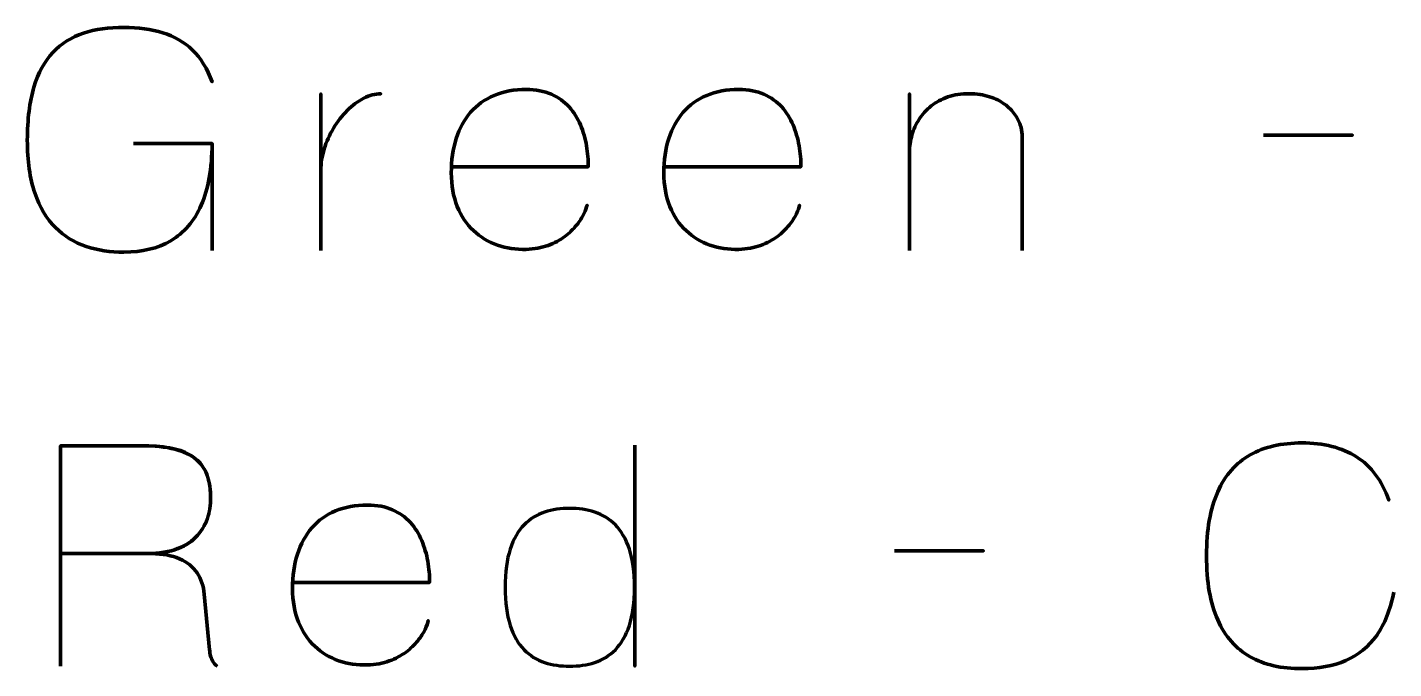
# Model space of a CAD drawing. Header units: centimetres. Extents: x -211 to 242, y -245 to 228.
# Drawn here: x 100.57 to 124.21, y 159.33 to 170.43 of the extents above; entities that cross this region are included whole.
import ezdxf

# ---------------------------------------------------------------- set-up
doc = ezdxf.new("R2010")
doc.units = ezdxf.units.CM
doc.header["$MEASUREMENT"] = 0
doc.layers.add('Layer 1', color=7, linetype='Continuous')

msp = doc.modelspace()

# ---------------------------------------------------------------- linework, layer by layer
at = {"layer": 'Layer 1', "color": 30, "lineweight": 211}
for points, knots in [([(102.40771, 168.41517), (102.40771, 168.41517), (103.76767, 168.41517), (103.76767, 168.41517), (103.76767, 168.41517), (103.76591, 167.98214), (103.70417, 167.62672), (103.5807, 167.34978), (103.5807, 167.34978), (103.45722, 167.07197), (103.2826, 166.86736), (103.05506, 166.73419), (103.05506, 166.73419), (102.82752, 166.6019), (102.55764, 166.53575), (102.24367, 166.53663), (102.24367, 166.53663), (102.00819, 166.53575), (101.78947, 166.56838), (101.5875, 166.63629), (101.5875, 166.63629), (101.38554, 166.70332), (101.20826, 166.81268), (101.05657, 166.96349), (101.05657, 166.96349), (100.90488, 167.11431), (100.78581, 167.31363), (100.70115, 167.56145), (100.70115, 167.56145), (100.61648, 167.80928), (100.57326, 168.11355), (100.5715, 168.47338), (100.5715, 168.47338), (100.57238, 168.83498), (100.61031, 169.14013), (100.68527, 169.39061), (100.68527, 169.39061), (100.76112, 169.6402), (100.87048, 169.84128), (101.01512, 169.99386), (101.01512, 169.99386), (101.15888, 170.14555), (101.33438, 170.25579), (101.54076, 170.32459), (101.54076, 170.32459), (101.74713, 170.39338), (101.98085, 170.42689), (102.24367, 170.42601), (102.24367, 170.42601), (102.49326, 170.42689), (102.71727, 170.39602), (102.91659, 170.3334), (102.91659, 170.3334), (103.11591, 170.27079), (103.28701, 170.17024), (103.42988, 170.03178), (103.42988, 170.03178), (103.57364, 169.89331), (103.68565, 169.71075), (103.76767, 169.48409), (103.76767, 169.48409), (103.68565, 169.71075), (103.57364, 169.89331), (103.42988, 170.03178), (103.42988, 170.03178), (103.28701, 170.17024), (103.11591, 170.27079), (102.91659, 170.3334), (102.91659, 170.3334), (102.71727, 170.39602), (102.49326, 170.42689), (102.24367, 170.42601), (102.24367, 170.42601), (101.98085, 170.42689), (101.74713, 170.39338), (101.54076, 170.32459), (101.54076, 170.32459), (101.33438, 170.25579), (101.15888, 170.14555), (101.01512, 169.99386), (101.01512, 169.99386), (100.87048, 169.84128), (100.76112, 169.6402), (100.68527, 169.39061), (100.68527, 169.39061), (100.61031, 169.14013), (100.57238, 168.83498), (100.5715, 168.47338), (100.5715, 168.47338), (100.57326, 168.11355), (100.61648, 167.80928), (100.70115, 167.56145), (100.70115, 167.56145), (100.78581, 167.31363), (100.90488, 167.11431), (101.05657, 166.96349), (101.05657, 166.96349), (101.20826, 166.81268), (101.38554, 166.70332), (101.5875, 166.63629), (101.5875, 166.63629), (101.78947, 166.56838), (102.00819, 166.53575), (102.24367, 166.53663), (102.24367, 166.53663), (102.55764, 166.53575), (102.82752, 166.6019), (103.05506, 166.73419), (103.05506, 166.73419), (103.2826, 166.86736), (103.45722, 167.07197), (103.5807, 167.34978), (103.5807, 167.34978), (103.70417, 167.62672), (103.76591, 167.98214), (103.76767, 168.41517), (103.76767, 168.41517), (103.76767, 168.41517), (102.40771, 168.41517), (102.40771, 168.41517)], [0, 0, 0, 0, 0.03333333, 0.03333333, 0.03333333, 0.03333333, 0.06666667, 0.06666667, 0.06666667, 0.06666667, 0.1, 0.1, 0.1, 0.1, 0.13333333, 0.13333333, 0.13333333, 0.13333333, 0.16666667, 0.16666667, 0.16666667, 0.16666667, 0.2, 0.2, 0.2, 0.2, 0.23333333, 0.23333333, 0.23333333, 0.23333333, 0.26666667, 0.26666667, 0.26666667, 0.26666667, 0.3, 0.3, 0.3, 0.3, 0.33333333, 0.33333333, 0.33333333, 0.33333333, 0.36666667, 0.36666667, 0.36666667, 0.36666667, 0.4, 0.4, 0.4, 0.4, 0.43333333, 0.43333333, 0.43333333, 0.43333333, 0.46666667, 0.46666667, 0.46666667, 0.46666667, 0.5, 0.5, 0.5, 0.5, 0.53333333, 0.53333333, 0.53333333, 0.53333333, 0.56666667, 0.56666667, 0.56666667, 0.56666667, 0.6, 0.6, 0.6, 0.6, 0.63333333, 0.63333333, 0.63333333, 0.63333333, 0.66666667, 0.66666667, 0.66666667, 0.66666667, 0.7, 0.7, 0.7, 0.7, 0.73333333, 0.73333333, 0.73333333, 0.73333333, 0.76666667, 0.76666667, 0.76666667, 0.76666667, 0.8, 0.8, 0.8, 0.8, 0.83333333, 0.83333333, 0.83333333, 0.83333333, 0.86666667, 0.86666667, 0.86666667, 0.86666667, 0.9, 0.9, 0.9, 0.9, 0.93333333, 0.93333333, 0.93333333, 0.93333333, 0.96666667, 0.96666667, 0.96666667, 0.96666667, 1, 1, 1, 1]), ([(105.65151, 167.94951), (105.64886, 168.0721), (105.66738, 168.19645), (105.70619, 168.32169), (105.70619, 168.32169), (105.74499, 168.44692), (105.79879, 168.56687), (105.86758, 168.68152), (105.86758, 168.68152), (105.93726, 168.79617), (106.01663, 168.8976), (106.10659, 168.98756), (106.10659, 168.98756), (106.19567, 169.07752), (106.29092, 169.14807), (106.39058, 169.20011), (106.39058, 169.20011), (106.49024, 169.25214), (106.58901, 169.27772), (106.68867, 169.27772), (106.68867, 169.27772), (106.58901, 169.27772), (106.49024, 169.25214), (106.39058, 169.20011), (106.39058, 169.20011), (106.29092, 169.14807), (106.19567, 169.07752), (106.10659, 168.98756), (106.10659, 168.98756), (106.01663, 168.8976), (105.93726, 168.79617), (105.86758, 168.68152), (105.86758, 168.68152), (105.79879, 168.56687), (105.74499, 168.44692), (105.70619, 168.32169), (105.70619, 168.32169), (105.66738, 168.19645), (105.64886, 168.0721), (105.65151, 167.94951)], [0, 0, 0, 0, 0.1, 0.1, 0.1, 0.1, 0.2, 0.2, 0.2, 0.2, 0.3, 0.3, 0.3, 0.3, 0.4, 0.4, 0.4, 0.4, 0.5, 0.5, 0.5, 0.5, 0.6, 0.6, 0.6, 0.6, 0.7, 0.7, 0.7, 0.7, 0.8, 0.8, 0.8, 0.8, 0.9, 0.9, 0.9, 0.9, 1, 1, 1, 1]), ([(105.65151, 166.56309), (105.65151, 166.56309), (105.65151, 169.27772), (105.65151, 169.27772), (105.65151, 169.27772), (105.65151, 169.27772), (105.65151, 166.56309), (105.65151, 166.56309)], [0, 0, 0, 0, 0.5, 0.5, 0.5, 0.5, 1, 1, 1, 1]), ([(107.91105, 168.01301), (107.91105, 168.01301), (110.27643, 168.01301), (110.27643, 168.01301), (110.27643, 168.01301), (110.27731, 168.13207), (110.26673, 168.2529), (110.24556, 168.37813), (110.24556, 168.37813), (110.22439, 168.50249), (110.18912, 168.62243), (110.14061, 168.73797), (110.14061, 168.73797), (110.0921, 168.8535), (110.02596, 168.95757), (109.94394, 169.04929), (109.94394, 169.04929), (109.86103, 169.1419), (109.75873, 169.2151), (109.63702, 169.2689), (109.63702, 169.2689), (109.51531, 169.3227), (109.36979, 169.35092), (109.20222, 169.3518), (109.20222, 169.3518), (108.9932, 169.35092), (108.80799, 169.31652), (108.64659, 169.24861), (108.64659, 169.24861), (108.48608, 169.1807), (108.35026, 169.08369), (108.2409, 168.95669), (108.2409, 168.95669), (108.13066, 168.83057), (108.04687, 168.67799), (107.99043, 168.50161), (107.99043, 168.50161), (107.93398, 168.32433), (107.90576, 168.1259), (107.90576, 167.90717), (107.90576, 167.90717), (107.90664, 167.68757), (107.94192, 167.49354), (108.00895, 167.32685), (108.00895, 167.32685), (108.07686, 167.16017), (108.17034, 167.01994), (108.29029, 166.90881), (108.29029, 166.90881), (108.40935, 166.79681), (108.54693, 166.71302), (108.70304, 166.65834), (108.70304, 166.65834), (108.85826, 166.60366), (109.02495, 166.57897), (109.20222, 166.58426), (109.20222, 166.58426), (109.34421, 166.58955), (109.47033, 166.61248), (109.58057, 166.65305), (109.58057, 166.65305), (109.69082, 166.6945), (109.78695, 166.74565), (109.86897, 166.80739), (109.86897, 166.80739), (109.95011, 166.86912), (110.01802, 166.93439), (110.0727, 167.00318), (110.0727, 167.00318), (110.12738, 167.07197), (110.16971, 167.13724), (110.1997, 167.19897), (110.1997, 167.19897), (110.22969, 167.25983), (110.24821, 167.31098), (110.25526, 167.35155), (110.25526, 167.35155), (110.24821, 167.31098), (110.22969, 167.25983), (110.1997, 167.19897), (110.1997, 167.19897), (110.16971, 167.13724), (110.12738, 167.07197), (110.0727, 167.00318), (110.0727, 167.00318), (110.01802, 166.93439), (109.95011, 166.86912), (109.86897, 166.80739), (109.86897, 166.80739), (109.78695, 166.74565), (109.69082, 166.6945), (109.58057, 166.65305), (109.58057, 166.65305), (109.47033, 166.61248), (109.34421, 166.58955), (109.20222, 166.58426), (109.20222, 166.58426), (109.02495, 166.57897), (108.85826, 166.60366), (108.70304, 166.65834), (108.70304, 166.65834), (108.54693, 166.71302), (108.40935, 166.79681), (108.29029, 166.90881), (108.29029, 166.90881), (108.17034, 167.01994), (108.07686, 167.16017), (108.00895, 167.32685), (108.00895, 167.32685), (107.94192, 167.49354), (107.90664, 167.68757), (107.90576, 167.90717), (107.90576, 167.90717), (107.90576, 168.1259), (107.93398, 168.32433), (107.99043, 168.50161), (107.99043, 168.50161), (108.04687, 168.67799), (108.13066, 168.83057), (108.2409, 168.95669), (108.2409, 168.95669), (108.35026, 169.08369), (108.48608, 169.1807), (108.64659, 169.24861), (108.64659, 169.24861), (108.80799, 169.31652), (108.9932, 169.35092), (109.20222, 169.3518), (109.20222, 169.3518), (109.36979, 169.35092), (109.51531, 169.3227), (109.63702, 169.2689), (109.63702, 169.2689), (109.75873, 169.2151), (109.86103, 169.1419), (109.94394, 169.04929), (109.94394, 169.04929), (110.02596, 168.95757), (110.0921, 168.8535), (110.14061, 168.73797), (110.14061, 168.73797), (110.18912, 168.62243), (110.22439, 168.50249), (110.24556, 168.37813), (110.24556, 168.37813), (110.26673, 168.2529), (110.27731, 168.13207), (110.27643, 168.01301), (110.27643, 168.01301), (110.27643, 168.01301), (107.91105, 168.01301), (107.91105, 168.01301)], [0, 0, 0, 0, 0.02631579, 0.02631579, 0.02631579, 0.02631579, 0.05263158, 0.05263158, 0.05263158, 0.05263158, 0.07894737, 0.07894737, 0.07894737, 0.07894737, 0.10526316, 0.10526316, 0.10526316, 0.10526316, 0.13157895, 0.13157895, 0.13157895, 0.13157895, 0.15789474, 0.15789474, 0.15789474, 0.15789474, 0.18421053, 0.18421053, 0.18421053, 0.18421053, 0.21052632, 0.21052632, 0.21052632, 0.21052632, 0.23684211, 0.23684211, 0.23684211, 0.23684211, 0.26315789, 0.26315789, 0.26315789, 0.26315789, 0.28947368, 0.28947368, 0.28947368, 0.28947368, 0.31578947, 0.31578947, 0.31578947, 0.31578947, 0.34210526, 0.34210526, 0.34210526, 0.34210526, 0.36842105, 0.36842105, 0.36842105, 0.36842105, 0.39473684, 0.39473684, 0.39473684, 0.39473684, 0.42105263, 0.42105263, 0.42105263, 0.42105263, 0.44736842, 0.44736842, 0.44736842, 0.44736842, 0.47368421, 0.47368421, 0.47368421, 0.47368421, 0.5, 0.5, 0.5, 0.5, 0.52631579, 0.52631579, 0.52631579, 0.52631579, 0.55263158, 0.55263158, 0.55263158, 0.55263158, 0.57894737, 0.57894737, 0.57894737, 0.57894737, 0.60526316, 0.60526316, 0.60526316, 0.60526316, 0.63157895, 0.63157895, 0.63157895, 0.63157895, 0.65789474, 0.65789474, 0.65789474, 0.65789474, 0.68421053, 0.68421053, 0.68421053, 0.68421053, 0.71052632, 0.71052632, 0.71052632, 0.71052632, 0.73684211, 0.73684211, 0.73684211, 0.73684211, 0.76315789, 0.76315789, 0.76315789, 0.76315789, 0.78947368, 0.78947368, 0.78947368, 0.78947368, 0.81578947, 0.81578947, 0.81578947, 0.81578947, 0.84210526, 0.84210526, 0.84210526, 0.84210526, 0.86842105, 0.86842105, 0.86842105, 0.86842105, 0.89473684, 0.89473684, 0.89473684, 0.89473684, 0.92105263, 0.92105263, 0.92105263, 0.92105263, 0.94736842, 0.94736842, 0.94736842, 0.94736842, 0.97368421, 0.97368421, 0.97368421, 0.97368421, 1, 1, 1, 1]), ([(111.58876, 168.01301), (111.58876, 168.01301), (113.95414, 168.01301), (113.95414, 168.01301), (113.95414, 168.01301), (113.95502, 168.13207), (113.94444, 168.2529), (113.92327, 168.37813), (113.92327, 168.37813), (113.9021, 168.50249), (113.86683, 168.62243), (113.81832, 168.73797), (113.81832, 168.73797), (113.76981, 168.8535), (113.70367, 168.95757), (113.62165, 169.04929), (113.62165, 169.04929), (113.53874, 169.1419), (113.43644, 169.2151), (113.31473, 169.2689), (113.31473, 169.2689), (113.19302, 169.3227), (113.0475, 169.35092), (112.87993, 169.3518), (112.87993, 169.3518), (112.67091, 169.35092), (112.4857, 169.31652), (112.3243, 169.24861), (112.3243, 169.24861), (112.16379, 169.1807), (112.02797, 169.08369), (111.91861, 168.95669), (111.91861, 168.95669), (111.80837, 168.83057), (111.72458, 168.67799), (111.66814, 168.50161), (111.66814, 168.50161), (111.61169, 168.32433), (111.58347, 168.1259), (111.58347, 167.90717), (111.58347, 167.90717), (111.58435, 167.68757), (111.61963, 167.49354), (111.68666, 167.32685), (111.68666, 167.32685), (111.75457, 167.16017), (111.84805, 167.01994), (111.968, 166.90881), (111.968, 166.90881), (112.08706, 166.79681), (112.22464, 166.71302), (112.38075, 166.65834), (112.38075, 166.65834), (112.53597, 166.60366), (112.70266, 166.57897), (112.87993, 166.58426), (112.87993, 166.58426), (113.02192, 166.58955), (113.14804, 166.61248), (113.25828, 166.65305), (113.25828, 166.65305), (113.36853, 166.6945), (113.46466, 166.74565), (113.54668, 166.80739), (113.54668, 166.80739), (113.62782, 166.86912), (113.69573, 166.93439), (113.75041, 167.00318), (113.75041, 167.00318), (113.80509, 167.07197), (113.84742, 167.13724), (113.87741, 167.19897), (113.87741, 167.19897), (113.9074, 167.25983), (113.92592, 167.31098), (113.93297, 167.35155), (113.93297, 167.35155), (113.92592, 167.31098), (113.9074, 167.25983), (113.87741, 167.19897), (113.87741, 167.19897), (113.84742, 167.13724), (113.80509, 167.07197), (113.75041, 167.00318), (113.75041, 167.00318), (113.69573, 166.93439), (113.62782, 166.86912), (113.54668, 166.80739), (113.54668, 166.80739), (113.46466, 166.74565), (113.36853, 166.6945), (113.25828, 166.65305), (113.25828, 166.65305), (113.14804, 166.61248), (113.02192, 166.58955), (112.87993, 166.58426), (112.87993, 166.58426), (112.70266, 166.57897), (112.53597, 166.60366), (112.38075, 166.65834), (112.38075, 166.65834), (112.22464, 166.71302), (112.08706, 166.79681), (111.968, 166.90881), (111.968, 166.90881), (111.84805, 167.01994), (111.75457, 167.16017), (111.68666, 167.32685), (111.68666, 167.32685), (111.61963, 167.49354), (111.58435, 167.68757), (111.58347, 167.90717), (111.58347, 167.90717), (111.58347, 168.1259), (111.61169, 168.32433), (111.66814, 168.50161), (111.66814, 168.50161), (111.72458, 168.67799), (111.80837, 168.83057), (111.91861, 168.95669), (111.91861, 168.95669), (112.02797, 169.08369), (112.16379, 169.1807), (112.3243, 169.24861), (112.3243, 169.24861), (112.4857, 169.31652), (112.67091, 169.35092), (112.87993, 169.3518), (112.87993, 169.3518), (113.0475, 169.35092), (113.19302, 169.3227), (113.31473, 169.2689), (113.31473, 169.2689), (113.43644, 169.2151), (113.53874, 169.1419), (113.62165, 169.04929), (113.62165, 169.04929), (113.70367, 168.95757), (113.76981, 168.8535), (113.81832, 168.73797), (113.81832, 168.73797), (113.86683, 168.62243), (113.9021, 168.50249), (113.92327, 168.37813), (113.92327, 168.37813), (113.94444, 168.2529), (113.95502, 168.13207), (113.95414, 168.01301), (113.95414, 168.01301), (113.95414, 168.01301), (111.58876, 168.01301), (111.58876, 168.01301)], [0, 0, 0, 0, 0.02631579, 0.02631579, 0.02631579, 0.02631579, 0.05263158, 0.05263158, 0.05263158, 0.05263158, 0.07894737, 0.07894737, 0.07894737, 0.07894737, 0.10526316, 0.10526316, 0.10526316, 0.10526316, 0.13157895, 0.13157895, 0.13157895, 0.13157895, 0.15789474, 0.15789474, 0.15789474, 0.15789474, 0.18421053, 0.18421053, 0.18421053, 0.18421053, 0.21052632, 0.21052632, 0.21052632, 0.21052632, 0.23684211, 0.23684211, 0.23684211, 0.23684211, 0.26315789, 0.26315789, 0.26315789, 0.26315789, 0.28947368, 0.28947368, 0.28947368, 0.28947368, 0.31578947, 0.31578947, 0.31578947, 0.31578947, 0.34210526, 0.34210526, 0.34210526, 0.34210526, 0.36842105, 0.36842105, 0.36842105, 0.36842105, 0.39473684, 0.39473684, 0.39473684, 0.39473684, 0.42105263, 0.42105263, 0.42105263, 0.42105263, 0.44736842, 0.44736842, 0.44736842, 0.44736842, 0.47368421, 0.47368421, 0.47368421, 0.47368421, 0.5, 0.5, 0.5, 0.5, 0.52631579, 0.52631579, 0.52631579, 0.52631579, 0.55263158, 0.55263158, 0.55263158, 0.55263158, 0.57894737, 0.57894737, 0.57894737, 0.57894737, 0.60526316, 0.60526316, 0.60526316, 0.60526316, 0.63157895, 0.63157895, 0.63157895, 0.63157895, 0.65789474, 0.65789474, 0.65789474, 0.65789474, 0.68421053, 0.68421053, 0.68421053, 0.68421053, 0.71052632, 0.71052632, 0.71052632, 0.71052632, 0.73684211, 0.73684211, 0.73684211, 0.73684211, 0.76315789, 0.76315789, 0.76315789, 0.76315789, 0.78947368, 0.78947368, 0.78947368, 0.78947368, 0.81578947, 0.81578947, 0.81578947, 0.81578947, 0.84210526, 0.84210526, 0.84210526, 0.84210526, 0.86842105, 0.86842105, 0.86842105, 0.86842105, 0.89473684, 0.89473684, 0.89473684, 0.89473684, 0.92105263, 0.92105263, 0.92105263, 0.92105263, 0.94736842, 0.94736842, 0.94736842, 0.94736842, 0.97368421, 0.97368421, 0.97368421, 0.97368421, 1, 1, 1, 1]), ([(117.78002, 166.56309), (117.78002, 166.56397), (117.78002, 166.58955), (117.78002, 166.63982), (117.78002, 166.63982), (117.78002, 166.68921), (117.78002, 166.75712), (117.78002, 166.84267), (117.78002, 166.84267), (117.78002, 166.9291), (117.78002, 167.02611), (117.78002, 167.13547), (117.78002, 167.13547), (117.78002, 167.24395), (117.78002, 167.35772), (117.78002, 167.47767), (117.78002, 167.47767), (117.78002, 167.59673), (117.78002, 167.71403), (117.78002, 167.83044), (117.78002, 167.83044), (117.78002, 167.94686), (117.78002, 168.05622), (117.78002, 168.15676), (117.78002, 168.15676), (117.78002, 168.25819), (117.78002, 168.34462), (117.78002, 168.41782), (117.78002, 168.41782), (117.78002, 168.49014), (117.78002, 168.54217), (117.78002, 168.57392), (117.78002, 168.57392), (117.78002, 168.62331), (117.77031, 168.67888), (117.74915, 168.73973), (117.74915, 168.73973), (117.72886, 168.80147), (117.69623, 168.8632), (117.65125, 168.92494), (117.65125, 168.92494), (117.60627, 168.98756), (117.54895, 169.04488), (117.47751, 169.0978), (117.47751, 169.0978), (117.40519, 169.15072), (117.31876, 169.19305), (117.21822, 169.22568), (117.21822, 169.22568), (117.11679, 169.25831), (116.99861, 169.27595), (116.86456, 169.27772), (116.86456, 169.27772), (116.72874, 169.27772), (116.60615, 169.2592), (116.49679, 169.22215), (116.49679, 169.22215), (116.38742, 169.18423), (116.29129, 169.1322), (116.20839, 169.06605), (116.20839, 169.06605), (116.12549, 168.9999), (116.05669, 168.92406), (116.00113, 168.83763), (116.00113, 168.83763), (115.94469, 168.75208), (115.90324, 168.66124), (115.87501, 168.56422), (115.87501, 168.56422), (115.84679, 168.46809), (115.83268, 168.3702), (115.83268, 168.2723), (115.83268, 168.2723), (115.83268, 168.3702), (115.84679, 168.46809), (115.87501, 168.56422), (115.87501, 168.56422), (115.90324, 168.66124), (115.94469, 168.75208), (116.00113, 168.83763), (116.00113, 168.83763), (116.05669, 168.92406), (116.12549, 168.9999), (116.20839, 169.06605), (116.20839, 169.06605), (116.29129, 169.1322), (116.38742, 169.18423), (116.49679, 169.22215), (116.49679, 169.22215), (116.60615, 169.2592), (116.72874, 169.27772), (116.86456, 169.27772), (116.86456, 169.27772), (116.99861, 169.27595), (117.11679, 169.25831), (117.21822, 169.22568), (117.21822, 169.22568), (117.31876, 169.19305), (117.40519, 169.15072), (117.47751, 169.0978), (117.47751, 169.0978), (117.54895, 169.04488), (117.60627, 168.98756), (117.65125, 168.92494), (117.65125, 168.92494), (117.69623, 168.8632), (117.72886, 168.80147), (117.74915, 168.73973), (117.74915, 168.73973), (117.77031, 168.67888), (117.78002, 168.62331), (117.78002, 168.57392), (117.78002, 168.57392), (117.78002, 168.54217), (117.78002, 168.49014), (117.78002, 168.41782), (117.78002, 168.41782), (117.78002, 168.34462), (117.78002, 168.25819), (117.78002, 168.15676), (117.78002, 168.15676), (117.78002, 168.05622), (117.78002, 167.94686), (117.78002, 167.83044), (117.78002, 167.83044), (117.78002, 167.71403), (117.78002, 167.59673), (117.78002, 167.47767), (117.78002, 167.47767), (117.78002, 167.35772), (117.78002, 167.24395), (117.78002, 167.13547), (117.78002, 167.13547), (117.78002, 167.02611), (117.78002, 166.9291), (117.78002, 166.84267), (117.78002, 166.84267), (117.78002, 166.75712), (117.78002, 166.68921), (117.78002, 166.63982), (117.78002, 166.63982), (117.78002, 166.58955), (117.78002, 166.56397), (117.78002, 166.56309)], [0, 0, 0, 0, 0.02777778, 0.02777778, 0.02777778, 0.02777778, 0.05555556, 0.05555556, 0.05555556, 0.05555556, 0.08333333, 0.08333333, 0.08333333, 0.08333333, 0.11111111, 0.11111111, 0.11111111, 0.11111111, 0.13888889, 0.13888889, 0.13888889, 0.13888889, 0.16666667, 0.16666667, 0.16666667, 0.16666667, 0.19444444, 0.19444444, 0.19444444, 0.19444444, 0.22222222, 0.22222222, 0.22222222, 0.22222222, 0.25, 0.25, 0.25, 0.25, 0.27777778, 0.27777778, 0.27777778, 0.27777778, 0.30555556, 0.30555556, 0.30555556, 0.30555556, 0.33333333, 0.33333333, 0.33333333, 0.33333333, 0.36111111, 0.36111111, 0.36111111, 0.36111111, 0.38888889, 0.38888889, 0.38888889, 0.38888889, 0.41666667, 0.41666667, 0.41666667, 0.41666667, 0.44444444, 0.44444444, 0.44444444, 0.44444444, 0.47222222, 0.47222222, 0.47222222, 0.47222222, 0.5, 0.5, 0.5, 0.5, 0.52777778, 0.52777778, 0.52777778, 0.52777778, 0.55555556, 0.55555556, 0.55555556, 0.55555556, 0.58333333, 0.58333333, 0.58333333, 0.58333333, 0.61111111, 0.61111111, 0.61111111, 0.61111111, 0.63888889, 0.63888889, 0.63888889, 0.63888889, 0.66666667, 0.66666667, 0.66666667, 0.66666667, 0.69444444, 0.69444444, 0.69444444, 0.69444444, 0.72222222, 0.72222222, 0.72222222, 0.72222222, 0.75, 0.75, 0.75, 0.75, 0.77777778, 0.77777778, 0.77777778, 0.77777778, 0.80555556, 0.80555556, 0.80555556, 0.80555556, 0.83333333, 0.83333333, 0.83333333, 0.83333333, 0.86111111, 0.86111111, 0.86111111, 0.86111111, 0.88888889, 0.88888889, 0.88888889, 0.88888889, 0.91666667, 0.91666667, 0.91666667, 0.91666667, 0.94444444, 0.94444444, 0.94444444, 0.94444444, 0.97222222, 0.97222222, 0.97222222, 0.97222222, 1, 1, 1, 1]), ([(115.83268, 166.56309), (115.83268, 166.56309), (115.83268, 169.27772), (115.83268, 169.27772), (115.83268, 169.27772), (115.83268, 169.27772), (115.83268, 166.56309), (115.83268, 166.56309)], [0, 0, 0, 0, 0.5, 0.5, 0.5, 0.5, 1, 1, 1, 1]), ([(121.95514, 168.55805), (121.95514, 168.55805), (123.49502, 168.55805), (123.49502, 168.55805), (123.49502, 168.55805), (123.49502, 168.55805), (121.95514, 168.55805), (121.95514, 168.55805)], [0, 0, 0, 0, 0.5, 0.5, 0.5, 0.5, 1, 1, 1, 1]), ([(103.76767, 166.56309), (103.76767, 166.56309), (103.76767, 168.41517), (103.76767, 168.41517), (103.76767, 168.41517), (103.76767, 168.41517), (103.76767, 166.56309), (103.76767, 166.56309)], [0, 0, 0, 0, 0.5, 0.5, 0.5, 0.5, 1, 1, 1, 1]), ([(101.143, 159.37171), (101.143, 159.37171), (101.143, 163.187), (101.143, 163.187), (101.143, 163.187), (101.143, 163.187), (102.53471, 163.187), (102.53471, 163.187), (102.53471, 163.187), (102.72874, 163.187), (102.89454, 163.17377), (103.03124, 163.1482), (103.03124, 163.1482), (103.16883, 163.12262), (103.2826, 163.08558), (103.37256, 163.03707), (103.37256, 163.03707), (103.46252, 162.98857), (103.53307, 162.92948), (103.58511, 162.8598), (103.58511, 162.8598), (103.63802, 162.79101), (103.67506, 162.71252), (103.69888, 162.62521), (103.69888, 162.62521), (103.72269, 162.53789), (103.7368, 162.44352), (103.74121, 162.34034), (103.74121, 162.34034), (103.74738, 162.21069), (103.73327, 162.08545), (103.69976, 161.96463), (103.69976, 161.96463), (103.66536, 161.84292), (103.60627, 161.73444), (103.52249, 161.63743), (103.52249, 161.63743), (103.43782, 161.54041), (103.32405, 161.46368), (103.17941, 161.40636), (103.17941, 161.40636), (103.03477, 161.34991), (102.85574, 161.31993), (102.64054, 161.31904), (102.64054, 161.31904), (102.64054, 161.31904), (101.143, 161.31904), (101.143, 161.31904), (101.143, 161.31904), (101.143, 161.31904), (102.64054, 161.31904), (102.64054, 161.31904), (102.64054, 161.31904), (102.85133, 161.31993), (103.0286, 161.34991), (103.17236, 161.40636), (103.17236, 161.40636), (103.31611, 161.46368), (103.43077, 161.54041), (103.51631, 161.63743), (103.51631, 161.63743), (103.60186, 161.73444), (103.66184, 161.84292), (103.69711, 161.96463), (103.69711, 161.96463), (103.73239, 162.08545), (103.74738, 162.21069), (103.74121, 162.34034), (103.74121, 162.34034), (103.73592, 162.4691), (103.71387, 162.58552), (103.67506, 162.68959), (103.67506, 162.68959), (103.63714, 162.79277), (103.57364, 162.88185), (103.48545, 162.95593), (103.48545, 162.95593), (103.39725, 163.03002), (103.27554, 163.08734), (103.1212, 163.12703), (103.1212, 163.12703), (102.96686, 163.16672), (102.77107, 163.187), (102.53471, 163.187), (102.53471, 163.187), (102.53471, 163.187), (101.143, 163.187), (101.143, 163.187), (101.143, 163.187), (101.143, 163.187), (101.143, 159.37171), (101.143, 159.37171)], [0, 0, 0, 0, 0.04347826, 0.04347826, 0.04347826, 0.04347826, 0.08695652, 0.08695652, 0.08695652, 0.08695652, 0.13043478, 0.13043478, 0.13043478, 0.13043478, 0.17391304, 0.17391304, 0.17391304, 0.17391304, 0.2173913, 0.2173913, 0.2173913, 0.2173913, 0.26086957, 0.26086957, 0.26086957, 0.26086957, 0.30434783, 0.30434783, 0.30434783, 0.30434783, 0.34782609, 0.34782609, 0.34782609, 0.34782609, 0.39130435, 0.39130435, 0.39130435, 0.39130435, 0.43478261, 0.43478261, 0.43478261, 0.43478261, 0.47826087, 0.47826087, 0.47826087, 0.47826087, 0.52173913, 0.52173913, 0.52173913, 0.52173913, 0.56521739, 0.56521739, 0.56521739, 0.56521739, 0.60869565, 0.60869565, 0.60869565, 0.60869565, 0.65217391, 0.65217391, 0.65217391, 0.65217391, 0.69565217, 0.69565217, 0.69565217, 0.69565217, 0.73913043, 0.73913043, 0.73913043, 0.73913043, 0.7826087, 0.7826087, 0.7826087, 0.7826087, 0.82608696, 0.82608696, 0.82608696, 0.82608696, 0.86956522, 0.86956522, 0.86956522, 0.86956522, 0.91304348, 0.91304348, 0.91304348, 0.91304348, 0.95652174, 0.95652174, 0.95652174, 0.95652174, 1, 1, 1, 1]), ([(111.08076, 163.19759), (111.08076, 163.19759), (111.08076, 159.37171), (111.08076, 159.37171), (111.08076, 159.37171), (111.08076, 159.37171), (111.08076, 163.19759), (111.08076, 163.19759)], [0, 0, 0, 0, 0.5, 0.5, 0.5, 0.5, 1, 1, 1, 1]), ([(124.20938, 160.65229), (124.15294, 160.34979), (124.05416, 160.1002), (123.91569, 159.9044), (123.91569, 159.9044), (123.77635, 159.70949), (123.59819, 159.56486), (123.38124, 159.47049), (123.38124, 159.47049), (123.16516, 159.37612), (122.91116, 159.32849), (122.62188, 159.32938), (122.62188, 159.32938), (122.26999, 159.32849), (121.97101, 159.3964), (121.72583, 159.53487), (121.72583, 159.53487), (121.48064, 159.67245), (121.29367, 159.885), (121.16491, 160.1734), (121.16491, 160.1734), (121.03614, 160.46179), (120.97176, 160.83133), (120.97088, 161.282), (120.97088, 161.282), (120.97176, 161.73091), (121.03614, 162.09957), (121.16491, 162.38796), (121.16491, 162.38796), (121.29367, 162.67636), (121.48064, 162.88979), (121.72583, 163.02825), (121.72583, 163.02825), (121.97101, 163.16672), (122.26999, 163.23551), (122.62188, 163.23463), (122.62188, 163.23463), (122.99847, 163.23551), (123.31421, 163.15525), (123.56821, 162.99386), (123.56821, 162.99386), (123.82133, 162.83246), (124.00742, 162.58287), (124.12472, 162.24509), (124.12472, 162.24509), (124.00742, 162.58287), (123.82133, 162.83246), (123.56821, 162.99386), (123.56821, 162.99386), (123.31421, 163.15525), (122.99847, 163.23551), (122.62188, 163.23463), (122.62188, 163.23463), (122.26999, 163.23551), (121.97101, 163.16672), (121.72583, 163.02825), (121.72583, 163.02825), (121.48064, 162.88979), (121.29367, 162.67636), (121.16491, 162.38796), (121.16491, 162.38796), (121.03614, 162.09957), (120.97176, 161.73091), (120.97088, 161.282), (120.97088, 161.282), (120.97176, 160.83133), (121.03614, 160.46179), (121.16491, 160.1734), (121.16491, 160.1734), (121.29367, 159.885), (121.48064, 159.67245), (121.72583, 159.53487), (121.72583, 159.53487), (121.97101, 159.3964), (122.26999, 159.32849), (122.62188, 159.32938), (122.62188, 159.32938), (122.91116, 159.32849), (123.16516, 159.37612), (123.38124, 159.47049), (123.38124, 159.47049), (123.59819, 159.56486), (123.77635, 159.70949), (123.91569, 159.9044), (123.91569, 159.9044), (124.05416, 160.1002), (124.15294, 160.34979), (124.20938, 160.65229)], [0, 0, 0, 0, 0.04545455, 0.04545455, 0.04545455, 0.04545455, 0.09090909, 0.09090909, 0.09090909, 0.09090909, 0.13636364, 0.13636364, 0.13636364, 0.13636364, 0.18181818, 0.18181818, 0.18181818, 0.18181818, 0.22727273, 0.22727273, 0.22727273, 0.22727273, 0.27272727, 0.27272727, 0.27272727, 0.27272727, 0.31818182, 0.31818182, 0.31818182, 0.31818182, 0.36363636, 0.36363636, 0.36363636, 0.36363636, 0.40909091, 0.40909091, 0.40909091, 0.40909091, 0.45454545, 0.45454545, 0.45454545, 0.45454545, 0.5, 0.5, 0.5, 0.5, 0.54545455, 0.54545455, 0.54545455, 0.54545455, 0.59090909, 0.59090909, 0.59090909, 0.59090909, 0.63636364, 0.63636364, 0.63636364, 0.63636364, 0.68181818, 0.68181818, 0.68181818, 0.68181818, 0.72727273, 0.72727273, 0.72727273, 0.72727273, 0.77272727, 0.77272727, 0.77272727, 0.77272727, 0.81818182, 0.81818182, 0.81818182, 0.81818182, 0.86363636, 0.86363636, 0.86363636, 0.86363636, 0.90909091, 0.90909091, 0.90909091, 0.90909091, 0.95454545, 0.95454545, 0.95454545, 0.95454545, 1, 1, 1, 1]), ([(105.16467, 160.82163), (105.16467, 160.82163), (107.53005, 160.82163), (107.53005, 160.82163), (107.53005, 160.82163), (107.53093, 160.94069), (107.52035, 161.06152), (107.49918, 161.18675), (107.49918, 161.18675), (107.47801, 161.31111), (107.44274, 161.43105), (107.39423, 161.54659), (107.39423, 161.54659), (107.34572, 161.66212), (107.27958, 161.76619), (107.19756, 161.85791), (107.19756, 161.85791), (107.11465, 161.95052), (107.01235, 162.02372), (106.89064, 162.07752), (106.89064, 162.07752), (106.76893, 162.13132), (106.62341, 162.15954), (106.45584, 162.16042), (106.45584, 162.16042), (106.24682, 162.15954), (106.06161, 162.12514), (105.90021, 162.05723), (105.90021, 162.05723), (105.7397, 161.98932), (105.60388, 161.89231), (105.49452, 161.76531), (105.49452, 161.76531), (105.38428, 161.63919), (105.30049, 161.48661), (105.24405, 161.31023), (105.24405, 161.31023), (105.1876, 161.13295), (105.15938, 160.93452), (105.15938, 160.71579), (105.15938, 160.71579), (105.16026, 160.49619), (105.19554, 160.30216), (105.26257, 160.13547), (105.26257, 160.13547), (105.33048, 159.96879), (105.42396, 159.82856), (105.54391, 159.71743), (105.54391, 159.71743), (105.66297, 159.60543), (105.80055, 159.52164), (105.95666, 159.46696), (105.95666, 159.46696), (106.11188, 159.41228), (106.27857, 159.38759), (106.45584, 159.39288), (106.45584, 159.39288), (106.59783, 159.39817), (106.72395, 159.4211), (106.83419, 159.46167), (106.83419, 159.46167), (106.94444, 159.50312), (107.04057, 159.55427), (107.12259, 159.61601), (107.12259, 159.61601), (107.20373, 159.67774), (107.27164, 159.74301), (107.32632, 159.8118), (107.32632, 159.8118), (107.381, 159.88059), (107.42333, 159.94586), (107.45332, 160.00759), (107.45332, 160.00759), (107.48331, 160.06845), (107.50183, 160.1196), (107.50888, 160.16017), (107.50888, 160.16017), (107.50183, 160.1196), (107.48331, 160.06845), (107.45332, 160.00759), (107.45332, 160.00759), (107.42333, 159.94586), (107.381, 159.88059), (107.32632, 159.8118), (107.32632, 159.8118), (107.27164, 159.74301), (107.20373, 159.67774), (107.12259, 159.61601), (107.12259, 159.61601), (107.04057, 159.55427), (106.94444, 159.50312), (106.83419, 159.46167), (106.83419, 159.46167), (106.72395, 159.4211), (106.59783, 159.39817), (106.45584, 159.39288), (106.45584, 159.39288), (106.27857, 159.38759), (106.11188, 159.41228), (105.95666, 159.46696), (105.95666, 159.46696), (105.80055, 159.52164), (105.66297, 159.60543), (105.54391, 159.71743), (105.54391, 159.71743), (105.42396, 159.82856), (105.33048, 159.96879), (105.26257, 160.13547), (105.26257, 160.13547), (105.19554, 160.30216), (105.16026, 160.49619), (105.15938, 160.71579), (105.15938, 160.71579), (105.15938, 160.93452), (105.1876, 161.13295), (105.24405, 161.31023), (105.24405, 161.31023), (105.30049, 161.48661), (105.38428, 161.63919), (105.49452, 161.76531), (105.49452, 161.76531), (105.60388, 161.89231), (105.7397, 161.98932), (105.90021, 162.05723), (105.90021, 162.05723), (106.06161, 162.12514), (106.24682, 162.15954), (106.45584, 162.16042), (106.45584, 162.16042), (106.62341, 162.15954), (106.76893, 162.13132), (106.89064, 162.07752), (106.89064, 162.07752), (107.01235, 162.02372), (107.11465, 161.95052), (107.19756, 161.85791), (107.19756, 161.85791), (107.27958, 161.76619), (107.34572, 161.66212), (107.39423, 161.54659), (107.39423, 161.54659), (107.44274, 161.43105), (107.47801, 161.31111), (107.49918, 161.18675), (107.49918, 161.18675), (107.52035, 161.06152), (107.53093, 160.94069), (107.53005, 160.82163), (107.53005, 160.82163), (107.53005, 160.82163), (105.16467, 160.82163), (105.16467, 160.82163)], [0, 0, 0, 0, 0.02631579, 0.02631579, 0.02631579, 0.02631579, 0.05263158, 0.05263158, 0.05263158, 0.05263158, 0.07894737, 0.07894737, 0.07894737, 0.07894737, 0.10526316, 0.10526316, 0.10526316, 0.10526316, 0.13157895, 0.13157895, 0.13157895, 0.13157895, 0.15789474, 0.15789474, 0.15789474, 0.15789474, 0.18421053, 0.18421053, 0.18421053, 0.18421053, 0.21052632, 0.21052632, 0.21052632, 0.21052632, 0.23684211, 0.23684211, 0.23684211, 0.23684211, 0.26315789, 0.26315789, 0.26315789, 0.26315789, 0.28947368, 0.28947368, 0.28947368, 0.28947368, 0.31578947, 0.31578947, 0.31578947, 0.31578947, 0.34210526, 0.34210526, 0.34210526, 0.34210526, 0.36842105, 0.36842105, 0.36842105, 0.36842105, 0.39473684, 0.39473684, 0.39473684, 0.39473684, 0.42105263, 0.42105263, 0.42105263, 0.42105263, 0.44736842, 0.44736842, 0.44736842, 0.44736842, 0.47368421, 0.47368421, 0.47368421, 0.47368421, 0.5, 0.5, 0.5, 0.5, 0.52631579, 0.52631579, 0.52631579, 0.52631579, 0.55263158, 0.55263158, 0.55263158, 0.55263158, 0.57894737, 0.57894737, 0.57894737, 0.57894737, 0.60526316, 0.60526316, 0.60526316, 0.60526316, 0.63157895, 0.63157895, 0.63157895, 0.63157895, 0.65789474, 0.65789474, 0.65789474, 0.65789474, 0.68421053, 0.68421053, 0.68421053, 0.68421053, 0.71052632, 0.71052632, 0.71052632, 0.71052632, 0.73684211, 0.73684211, 0.73684211, 0.73684211, 0.76315789, 0.76315789, 0.76315789, 0.76315789, 0.78947368, 0.78947368, 0.78947368, 0.78947368, 0.81578947, 0.81578947, 0.81578947, 0.81578947, 0.84210526, 0.84210526, 0.84210526, 0.84210526, 0.86842105, 0.86842105, 0.86842105, 0.86842105, 0.89473684, 0.89473684, 0.89473684, 0.89473684, 0.92105263, 0.92105263, 0.92105263, 0.92105263, 0.94736842, 0.94736842, 0.94736842, 0.94736842, 0.97368421, 0.97368421, 0.97368421, 0.97368421, 1, 1, 1, 1]), ([(109.95363, 162.10221), (110.10797, 162.10309), (110.25261, 162.08193), (110.38755, 162.03783), (110.38755, 162.03783), (110.52249, 161.99373), (110.64155, 161.91965), (110.74474, 161.81646), (110.74474, 161.81646), (110.84792, 161.71327), (110.92818, 161.57304), (110.98639, 161.39666), (110.98639, 161.39666), (111.0446, 161.22027), (111.07458, 161.00066), (111.07547, 160.73696), (111.07547, 160.73696), (111.07458, 160.47326), (111.0446, 160.25365), (110.98639, 160.07727), (110.98639, 160.07727), (110.92818, 159.90088), (110.84792, 159.76065), (110.74474, 159.65746), (110.74474, 159.65746), (110.64155, 159.55427), (110.52249, 159.48019), (110.38755, 159.43609), (110.38755, 159.43609), (110.25261, 159.39199), (110.10797, 159.37083), (109.95363, 159.37171), (109.95363, 159.37171), (109.79929, 159.37083), (109.65465, 159.39199), (109.5206, 159.43609), (109.5206, 159.43609), (109.38566, 159.48019), (109.26748, 159.55427), (109.16517, 159.65746), (109.16517, 159.65746), (109.06287, 159.76065), (108.98261, 159.90088), (108.92528, 160.07727), (108.92528, 160.07727), (108.86708, 160.25365), (108.83797, 160.47326), (108.83709, 160.73696), (108.83709, 160.73696), (108.83797, 161.00066), (108.86708, 161.22027), (108.92528, 161.39666), (108.92528, 161.39666), (108.98261, 161.57304), (109.06287, 161.71327), (109.16517, 161.81646), (109.16517, 161.81646), (109.26748, 161.91965), (109.38566, 161.99373), (109.5206, 162.03783), (109.5206, 162.03783), (109.65465, 162.08193), (109.79929, 162.10309), (109.95363, 162.10221)], [0, 0, 0, 0, 0.0625, 0.0625, 0.0625, 0.0625, 0.125, 0.125, 0.125, 0.125, 0.1875, 0.1875, 0.1875, 0.1875, 0.25, 0.25, 0.25, 0.25, 0.3125, 0.3125, 0.3125, 0.3125, 0.375, 0.375, 0.375, 0.375, 0.4375, 0.4375, 0.4375, 0.4375, 0.5, 0.5, 0.5, 0.5, 0.5625, 0.5625, 0.5625, 0.5625, 0.625, 0.625, 0.625, 0.625, 0.6875, 0.6875, 0.6875, 0.6875, 0.75, 0.75, 0.75, 0.75, 0.8125, 0.8125, 0.8125, 0.8125, 0.875, 0.875, 0.875, 0.875, 0.9375, 0.9375, 0.9375, 0.9375, 1, 1, 1, 1]), ([(109.95363, 162.10221), (110.10797, 162.10309), (110.25261, 162.08193), (110.38755, 162.03783), (110.38755, 162.03783), (110.52249, 161.99373), (110.64155, 161.91965), (110.74474, 161.81646), (110.74474, 161.81646), (110.84792, 161.71327), (110.92818, 161.57304), (110.98639, 161.39666), (110.98639, 161.39666), (111.0446, 161.22027), (111.07458, 161.00066), (111.07547, 160.73696), (111.07547, 160.73696), (111.07458, 160.47326), (111.0446, 160.25365), (110.98639, 160.07727), (110.98639, 160.07727), (110.92818, 159.90088), (110.84792, 159.76065), (110.74474, 159.65746), (110.74474, 159.65746), (110.64155, 159.55427), (110.52249, 159.48019), (110.38755, 159.43609), (110.38755, 159.43609), (110.25261, 159.39199), (110.10797, 159.37083), (109.95363, 159.37171), (109.95363, 159.37171), (109.79929, 159.37083), (109.65465, 159.39199), (109.5206, 159.43609), (109.5206, 159.43609), (109.38566, 159.48019), (109.26748, 159.55427), (109.16517, 159.65746), (109.16517, 159.65746), (109.06287, 159.76065), (108.98261, 159.90088), (108.92528, 160.07727), (108.92528, 160.07727), (108.86708, 160.25365), (108.83797, 160.47326), (108.83709, 160.73696), (108.83709, 160.73696), (108.83797, 161.00066), (108.86708, 161.22027), (108.92528, 161.39666), (108.92528, 161.39666), (108.98261, 161.57304), (109.06287, 161.71327), (109.16517, 161.81646), (109.16517, 161.81646), (109.26748, 161.91965), (109.38566, 161.99373), (109.5206, 162.03783), (109.5206, 162.03783), (109.65465, 162.08193), (109.79929, 162.10309), (109.95363, 162.10221)], [0, 0, 0, 0, 0.0625, 0.0625, 0.0625, 0.0625, 0.125, 0.125, 0.125, 0.125, 0.1875, 0.1875, 0.1875, 0.1875, 0.25, 0.25, 0.25, 0.25, 0.3125, 0.3125, 0.3125, 0.3125, 0.375, 0.375, 0.375, 0.375, 0.4375, 0.4375, 0.4375, 0.4375, 0.5, 0.5, 0.5, 0.5, 0.5625, 0.5625, 0.5625, 0.5625, 0.625, 0.625, 0.625, 0.625, 0.6875, 0.6875, 0.6875, 0.6875, 0.75, 0.75, 0.75, 0.75, 0.8125, 0.8125, 0.8125, 0.8125, 0.875, 0.875, 0.875, 0.875, 0.9375, 0.9375, 0.9375, 0.9375, 1, 1, 1, 1]), ([(103.85763, 159.37171), (103.82235, 159.39729), (103.79589, 159.42815), (103.77649, 159.46431), (103.77649, 159.46431), (103.75709, 159.50047), (103.74386, 159.53663), (103.73592, 159.57191), (103.73592, 159.57191), (103.72886, 159.60631), (103.72534, 159.63541), (103.72534, 159.65746), (103.72534, 159.65746), (103.72534, 159.65746), (103.63009, 160.62054), (103.63009, 160.62054), (103.63009, 160.62054), (103.6195, 160.75901), (103.57893, 160.88072), (103.50926, 160.98479), (103.50926, 160.98479), (103.4387, 161.08974), (103.33816, 161.17088), (103.20587, 161.22997), (103.20587, 161.22997), (103.07446, 161.28818), (102.91042, 161.31816), (102.71463, 161.31904), (102.71463, 161.31904), (102.91042, 161.31816), (103.07446, 161.28818), (103.20587, 161.22997), (103.20587, 161.22997), (103.33816, 161.17088), (103.4387, 161.08974), (103.50926, 160.98479), (103.50926, 160.98479), (103.57893, 160.88072), (103.6195, 160.75901), (103.63009, 160.62054), (103.63009, 160.62054), (103.63009, 160.62054), (103.72534, 159.65746), (103.72534, 159.65746), (103.72534, 159.65746), (103.72534, 159.63541), (103.72886, 159.60631), (103.73592, 159.57191), (103.73592, 159.57191), (103.74386, 159.53663), (103.75709, 159.50047), (103.77649, 159.46431), (103.77649, 159.46431), (103.79589, 159.42815), (103.82235, 159.39729), (103.85763, 159.37171)], [0, 0, 0, 0, 0.07142857, 0.07142857, 0.07142857, 0.07142857, 0.14285714, 0.14285714, 0.14285714, 0.14285714, 0.21428571, 0.21428571, 0.21428571, 0.21428571, 0.28571429, 0.28571429, 0.28571429, 0.28571429, 0.35714286, 0.35714286, 0.35714286, 0.35714286, 0.42857143, 0.42857143, 0.42857143, 0.42857143, 0.5, 0.5, 0.5, 0.5, 0.57142857, 0.57142857, 0.57142857, 0.57142857, 0.64285714, 0.64285714, 0.64285714, 0.64285714, 0.71428571, 0.71428571, 0.71428571, 0.71428571, 0.78571429, 0.78571429, 0.78571429, 0.78571429, 0.85714286, 0.85714286, 0.85714286, 0.85714286, 0.92857143, 0.92857143, 0.92857143, 0.92857143, 1, 1, 1, 1]), ([(115.57338, 161.36667), (115.57338, 161.36667), (117.11326, 161.36667), (117.11326, 161.36667), (117.11326, 161.36667), (117.11326, 161.36667), (115.57338, 161.36667), (115.57338, 161.36667)], [0, 0, 0, 0, 0.5, 0.5, 0.5, 0.5, 1, 1, 1, 1])]:
    msp.add_open_spline(points, degree=3, knots=knots, dxfattribs=at)

doc.saveas('drawing.dxf')
